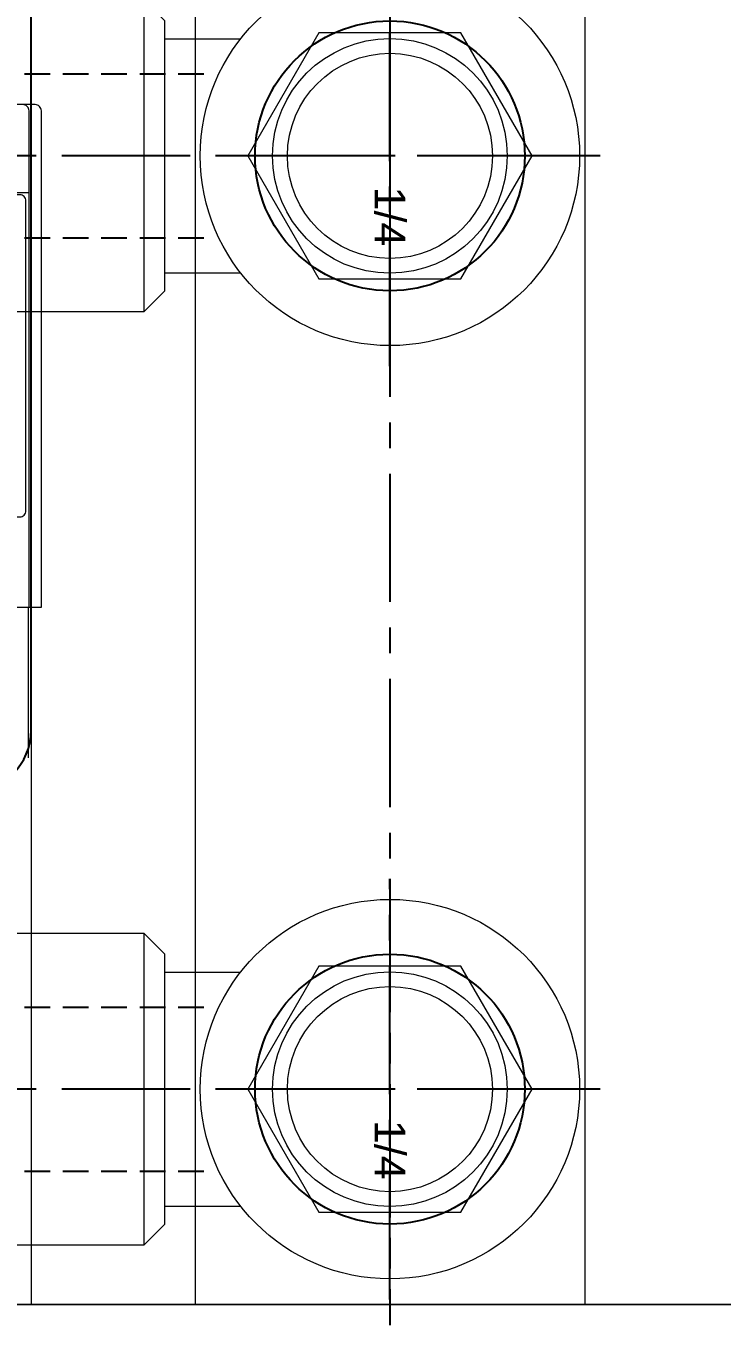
# Model space of a CAD drawing. Header units: inches. Extents: x 0 to 77285, y -118 to 40065.
# Drawn here: x 13144.9 to 13178.8, y 10400.1 to 10463.5 of the extents above; entities that cross this region are included whole.
import ezdxf
from ezdxf.enums import TextEntityAlignment as Align

# ---------------------------------------------------------------- set-up
doc = ezdxf.new("R2010")
doc.units = ezdxf.units.IN
doc.header["$LTSCALE"] = 5
doc.header["$MEASUREMENT"] = 0
doc.linetypes.add('CENTER', pattern=[2, 1.25, -0.25, 0.25, -0.25])
doc.linetypes.add('HIDDEN', pattern=[0.375, 0.25, -0.125])
for name, color, linetype in [('11', 1, 'CENTER'), ('22', 2, 'HIDDEN'), ('T', 3, 'Continuous'), ('Y', 60, 'Continuous')]:
    doc.layers.add(name, color=color, linetype=linetype)
doc.layers.add('88', color=35, linetype='Continuous', lineweight=5)
doc.styles.get("Standard").update_dxf_attribs({"font": 'arial.ttf'})

# ---------------------------------------------------------------- blocks, each defined once
blk = doc.blocks.new('A$C8b1ceeae')
blk.add_line((120, -43), (120, 0))
blk.add_arc((117, -43), 3, 270, 0)
blk = doc.blocks.new('A$C44923449')
at = {"layer": 'Y'}
blk.add_blockref('A$C8b1ceeae', (30, -18), dxfattribs=at)
blk = doc.blocks.new('A$C323c1dae')
for p, q in [((-17.5, 0), (-17.5, -71)), ((-17.5, 0), (-17.5, -71)), ((-9.5, 0), (-9.5, -71)), ((-9.5, 0), (-9.5, -71)), ((9.5, 0), (9.5, -71)), ((9.5, 0), (9.5, -71)), ((-12, -7.4), (-12, -22.6)), ((-11, -9.3), (-7.285, -9.3)), ((-17.6, -16.8), (-20.4, -16.8)), ((-11, -20.7), (-7.285, -20.7)), ((-12, -52.9), (-12, -68.1)), ((-11, -54.8), (-7.285, -54.8)), ((-11, -66.2), (-7.285, -66.2)), ((-38.5, -71), (38.5, -71)), ((38.5, -71), (-38.5, -71))]:
    blk.add_line(p, q)
for points in [[(-12, -7.4), (-11, -8.4), (-11, -21.6), (-12, -22.6), (-24.2, -22.6), (-24.2, -22.6), (-24.2, -7.4), (-24.2, -7.4)], [(-3.464, -21), (3.464, -21), (6.928, -15), (3.464, -9), (-3.464, -9), (-6.928, -15)], [(-12, -52.9), (-11, -53.9), (-11, -67.1), (-12, -68.1), (-24.2, -68.1), (-24.2, -68.1), (-24.2, -52.9), (-24.2, -52.9)], [(-3.464, -66.5), (3.464, -66.5), (6.928, -60.5), (3.464, -54.5), (-3.464, -54.5), (-6.928, -60.5)]]:
    blk.add_lwpolyline(points, close=True)
for points in [[(-20.7, -12.5, 0.414214), (-21, -12.8), (-21, -37), (-17, -37), (-17, -12.8, 0.414214), (-17.3, -12.5)], [(-20.1, -12.5, 0.414214), (-20.4, -12.8), (-20.4, -37), (-17.6, -37), (-17.6, -12.8, 0.414214), (-17.9, -12.5)], [(-19.95, -16.9, 0.414214), (-20.25, -17.2), (-20.25, -32.3, 0.414214), (-19.95, -32.6), (-18.05, -32.6, 0.414214), (-17.75, -32.3), (-17.75, -17.2, 0.414214), (-18.05, -16.9)]]:
    blk.add_lwpolyline(points, format="xyb", close=True)
blk.add_lwpolyline([(-20.35, -44.35), (-20.35, -37), (-17.65, -37), (-17.65, -44.35)])
for centre, radius in [((0, -15), 9.25), ((0, -15), 5.722), ((0, -15), 5), ((0, -60.5), 9.25), ((0, -60.5), 5.722), ((0, -60.5), 5)]:
    blk.add_circle(centre, radius)
at = {"layer": '11'}
for p, q in [((0, 59.5), (0, -72)), ((0, -4.75), (0, -25.25)), ((0, -25.25), (0, -4.75)), ((10.25, -15), (-28.15, -15)), ((10.25, -15), (-10.25, -15)), ((7.578, -15), (-7.578, -15)), ((0, -50.25), (0, -70.75)), ((0, -70.75), (0, -50.25)), ((10.25, -60.5), (-28.15, -60.5)), ((10.25, -60.5), (-10.25, -60.5)), ((7.578, -60.5), (-7.578, -60.5))]:
    blk.add_line(p, q, dxfattribs=at)
at = {"layer": '22'}
for p, q in [((-27.2, -11), (-8.7, -11)), ((-27.2, -19), (-8.7, -19)), ((-27.2, -56.5), (-8.7, -56.5)), ((-27.2, -64.5), (-8.7, -64.5))]:
    blk.add_line(p, q, dxfattribs=at)
at = {"layer": 'T'}
for centre in [(0, -15), (0, -60.5)]:
    blk.add_circle(centre, 6.578, dxfattribs=at)
at = {"layer": 'Defpoints', "color": 4}
for p in [(0, -16.5), (0, -62)]:
    blk.add_text('1/4', height=1.5, rotation=270, dxfattribs=at).set_placement(p, align=Align.MIDDLE_LEFT)

msp = doc.modelspace()

# ---------------------------------------------------------------- block references
msp.add_blockref('A$C44923449', (12995.1497809, 10490.13160737))
at = {"layer": '88'}
msp.add_blockref('A$C323c1dae', (13162.6497809, 10472.13160737), dxfattribs=at)

doc.saveas('drawing.dxf')
